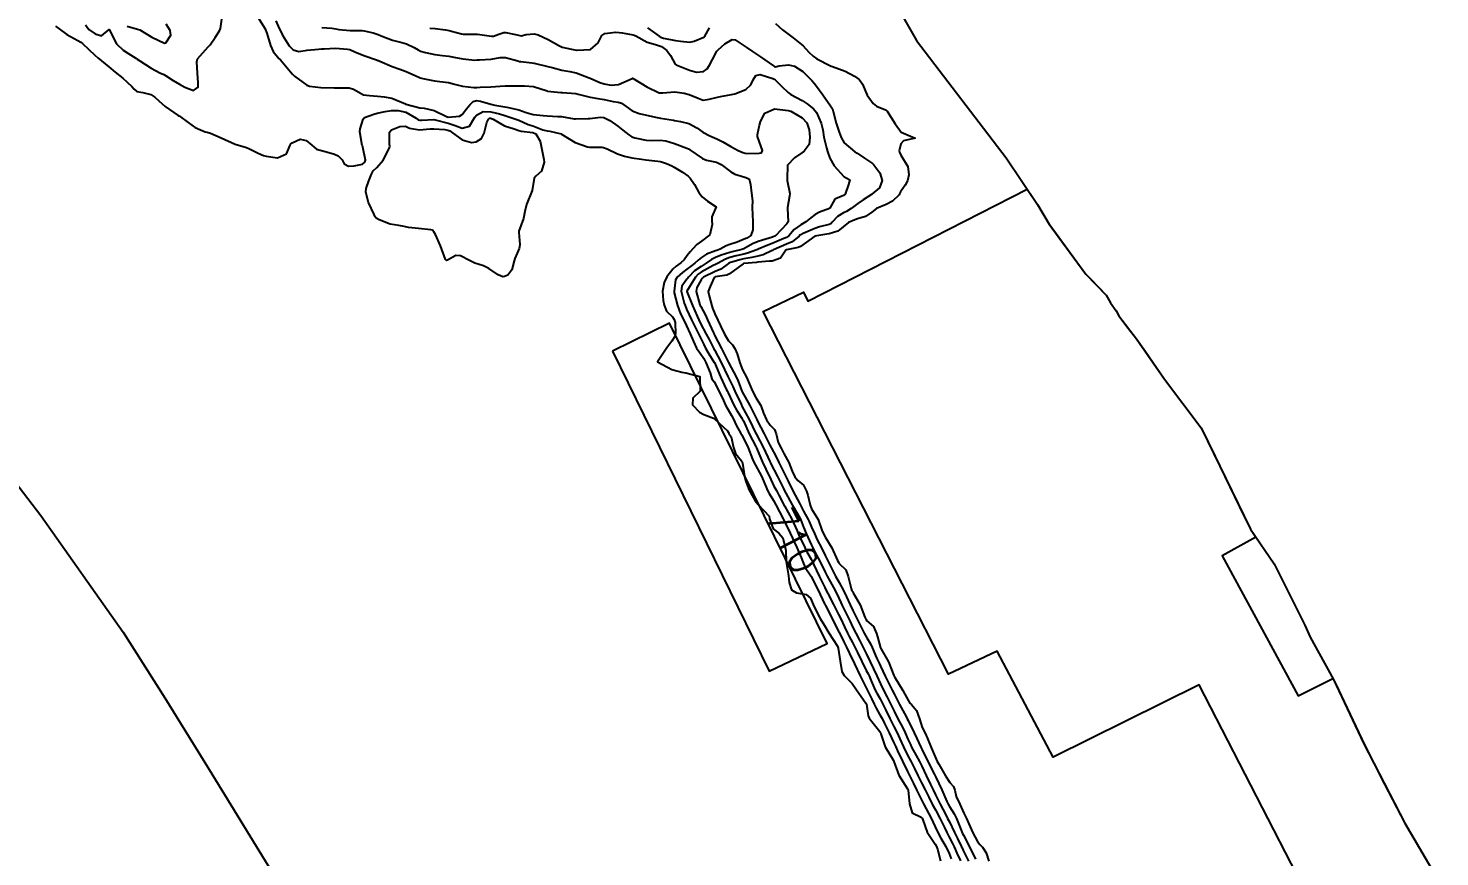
# Model space of a CAD drawing. Header units: metres. Extents: x 298520 to 308411, y 7433745 to 7450750.
# Drawn here: x 307420.9 to 307620.3, y 7435032.6 to 7435149.7 of the extents above; entities that cross this region are included whole.
import ezdxf
from ezdxf.enums import TextEntityAlignment as Align

# ---------------------------------------------------------------- set-up
doc = ezdxf.new("R2010")
doc.units = ezdxf.units.M
doc.header["$LTSCALE"] = 10
for name, color, linetype in [('Area', 45, 'Continuous'), ('Cotas', 45, 'Continuous'), ('Curvas de Nivel 1m', 11, 'Continuous'), ('Curvas de Nivel 5m', 15, 'Continuous'), ('Edificações', 30, 'Continuous'), ('Linha Férrea', 251, 'TRACKS')]:
    doc.layers.add(name, color=color, linetype=linetype)
doc.styles.add('Style-STANDARD', font='STANDARD.shx')
doc.linetypes.add('TRACKS', pattern='A,0.15,[130,ltypeshp.shx,S=0.25,R=0,X=0,Y=0],0.15', length=0.3)

msp = doc.modelspace()

# ---------------------------------------------------------------- linework, layer by layer
at = {"layer": 'Area'}
msp.add_polyline3d([(307543.78, 7435152.55, 705.77), (307546.43, 7435147.91, 705.56), (307559.07, 7435131.33, 705.71), (307563.52, 7435124.75, 714.99), (307565.14, 7435121.97, 714.94), (307565.25, 7435121.86, 714.93), (307570.34, 7435114.89, 714.86), (307571.02, 7435114.19, 714.84), (307573.23, 7435111.94, 714.41), (307573.83, 7435110.84, 714.26), (307574.62, 7435109.71, 714.82), (307575.02, 7435109, 714.75), (307577.5, 7435105.76, 714.86), (307581.47, 7435100.09, 714.95), (307586.61, 7435093.2, 714.94), (307593.59, 7435078.89, 714.91), (307596.92, 7435073.97, 705.71), (307601.29, 7435065.33, 705.72), (307602.03, 7435063.64, 705.57), (307605.33, 7435057.64, 715), (307609.55, 7435048.66, 714.94), (307615.38, 7435037.33, 715.03), (307620.33, 7435028.94, 714.99)], dxfattribs=at)
at = {"layer": 'Curvas de Nivel 1m', "flags": 128}
for points, elevation in [([(307424.81, 7435149.96), (307425.32, 7435149.55), (307426.39, 7435148.78), (307427.95, 7435147.94), (307428.38, 7435147.7), (307428.61, 7435147.51), (307429.51, 7435146.63), (307430.36, 7435145.86), (307430.8, 7435145.48), (307432.33, 7435144.18), (307433.24, 7435143.45), (307434.31, 7435142.59), (307434.93, 7435142.05), (307435.56, 7435141.42), (307435.9, 7435141.02), (307436.3, 7435140.72), (307437.14, 7435140.56), (307438.29, 7435140.3), (307438.84, 7435139.93), (307439.38, 7435139.37), (307440.27, 7435138.58), (307442.13, 7435137.34), (307442.2, 7435137.29), (307442.25, 7435137.26), (307442.45, 7435137.14), (307444.24, 7435135.8), (307444.55, 7435135.62), (307445.29, 7435135.3), (307445.96, 7435135.02), (307446.23, 7435134.95), (307446.68, 7435134.83), (307448.22, 7435134.17), (307450.2, 7435133.25), (307451.79, 7435132.82), (307452.2, 7435132.62), (307453.42, 7435131.98), (307454.19, 7435131.69), (307454.56, 7435131.57), (307456.18, 7435131.36), (307457.43, 7435131.91), (307457.94, 7435133.15), (307458.04, 7435133.32), (307458.21, 7435133.44), (307459.37, 7435133.98), (307460.21, 7435133.78), (307461.02, 7435133.12), (307461.67, 7435132.58), (307462.2, 7435132.41), (307463.09, 7435132.2), (307464.19, 7435131.85), (307464.74, 7435131.62), (307465.29, 7435131.06), (307465.59, 7435130.47), (307466.17, 7435130.14), (307466.99, 7435130.23), (307468.18, 7435130.45), (307468.5, 7435130.71), (307468.61, 7435131.03), (307468.2, 7435132.86), (307468.15, 7435133.03), (307468.14, 7435133.09), (307467.8, 7435135.03), (307467.82, 7435135.45), (307468.25, 7435136.78), (307468.34, 7435136.94), (307468.46, 7435137.03), (307469.76, 7435137.52), (307470.26, 7435137.66), (307471.37, 7435137.89), (307472.27, 7435138.02), (307473.19, 7435138.05), (307474.27, 7435137.77), (307475.74, 7435136.94), (307476.04, 7435136.72), (307476.25, 7435136.67), (307476.5, 7435136.68), (307478.25, 7435136.76), (307478.43, 7435136.73), (307480.25, 7435136.22), (307481.26, 7435135.89), (307482.24, 7435135.51), (307483.29, 7435135.8), (307483.89, 7435136.84), (307484.02, 7435137.08), (307484.26, 7435137.35), (307485.2, 7435137.89), (307486.27, 7435137.86), (307487.51, 7435137.55), (307488.26, 7435137.34), (307489.95, 7435136.77), (307490.25, 7435136.64), (307491.57, 7435136.07), (307492.24, 7435135.84), (307493.66, 7435135.3), (307494.24, 7435135.15), (307494.63, 7435135.11), (307496.23, 7435134.71), (307496.27, 7435134.69), (307498.22, 7435133.49), (307499.96, 7435132.89), (307500.21, 7435132.87), (307501.97, 7435132.86), (307502.21, 7435132.82), (307502.74, 7435132.61), (307504.2, 7435131.92), (307505.17, 7435131.56), (307506.19, 7435131.36), (307507.58, 7435131.17), (307508.19, 7435131.08), (307509.87, 7435130.85), (307510.19, 7435130.81), (307510.42, 7435130.76), (307511.12, 7435130.52), (307511.87, 7435130.19), (307512.18, 7435130.02), (307513.35, 7435129.31), (307514.17, 7435128.76), (307514.47, 7435128.48), (307515.05, 7435127.57), (307515.65, 7435126.46), (307516.13, 7435125.81), (307516.89, 7435125.21), (307518.11, 7435124.43), (307517.51, 7435123.02), (307517.51, 7435122.44), (307517.55, 7435121.91), (307517.21, 7435120.44), (307516.05, 7435119.57), (307515.39, 7435119.12), (307514.84, 7435118.47), (307514.46, 7435118.05), (307514.03, 7435117.55), (307513.58, 7435116.92), (307513.15, 7435116.49), (307512.49, 7435116.02), (307512, 7435115.63), (307511.13, 7435114.51), (307510.76, 7435113.74), (307510.53, 7435112.52), (307510.63, 7435111.2), (307510.77, 7435110.52), (307511.1, 7435109.68), (307511.93, 7435108.9), (307512.21, 7435108.5), (307512.35, 7435108.06), (307512.37, 7435106.5), (307512.3, 7435106.08), (307511.88, 7435105.42), (307511.17, 7435104.51), (307509.85, 7435102.53), (307511.84, 7435101.42), (307513.25, 7435101.07), (307513.83, 7435100.95), (307515.82, 7435100.46), (307515.84, 7435098.49), (307515.85, 7435098.46), (307515.88, 7435098.38), (307515.8, 7435098.31), (307514.84, 7435097.41), (307514.8, 7435096.47), (307515.76, 7435095.39), (307516.4, 7435095.09), (307517.75, 7435094.58), (307517.95, 7435094.43), (307519.74, 7435092.78), (307519.85, 7435092.52), (307519.91, 7435092.41), (307520.22, 7435091.91), (307520.59, 7435090.4), (307520.85, 7435089.55), (307521.68, 7435088.55), (307521.78, 7435088.38), (307521.85, 7435088.21), (307522.14, 7435086.38), (307522.28, 7435085.74), (307522.77, 7435084.37), (307523.62, 7435082.87), (307524.05, 7435082.36), (307525.59, 7435080.73), (307525.67, 7435080.34), (307526.18, 7435078.94), (307526.99, 7435078.32), (307527.55, 7435077.66), (307527.88, 7435076.31), (307527.97, 7435075.86), (307528.03, 7435074.3), (307528.09, 7435073.72), (307528.35, 7435072.3), (307528.44, 7435071.34), (307528.74, 7435070.3), (307529.46, 7435069.91), (307530.85, 7435069.66), (307531.45, 7435069.13), (307531.84, 7435068.26), (307532.13, 7435067.55), (307532.79, 7435066.25), (307533.4, 7435065.29), (307534.04, 7435064.23), (307535.27, 7435062.33), (307535.33, 7435062.22), (307535.37, 7435062.08), (307535.64, 7435060.22), (307535.87, 7435058.76), (307536.2, 7435058.21), (307537.31, 7435057.08), (307537.93, 7435056.18), (307539.27, 7435054.3), (307539.33, 7435054.22), (307539.34, 7435054.17), (307539.6, 7435052.51), (307539.75, 7435052.16), (307541.23, 7435050.32), (307541.33, 7435050.14), (307541.4, 7435049.96), (307542.01, 7435048.13), (307543.17, 7435046.18), (307543.21, 7435046.12), (307543.24, 7435046.06), (307543.92, 7435044.11), (307545.13, 7435042.21), (307545.17, 7435042.14), (307545.19, 7435042.1), (307545.23, 7435042), (307545.43, 7435040.1), (307545.81, 7435038.81), (307547.08, 7435038.21), (307547.23, 7435038.07), (307547.32, 7435037.83), (307547.92, 7435036.06), (307549.04, 7435034.37), (307549.24, 7435034.05), (307549.38, 7435033.69), (307549.83, 7435032.04)], 711), ([(307434.94, 7435149.96), (307436.4, 7435149.54), (307436.69, 7435149.41), (307438.39, 7435148.38), (307440.2, 7435147.54), (307440.38, 7435147.58), (307441.07, 7435148.68), (307441.02, 7435149.35), (307440.41, 7435150.22)], 709), ([(307455.94, 7435150.7), (307456.41, 7435149.6), (307456.62, 7435149.17), (307456.88, 7435148.68), (307457.79, 7435147.16), (307458.37, 7435146.59), (307459.15, 7435146.36), (307460.37, 7435146.54), (307461.97, 7435146.71), (307462.37, 7435146.72), (307462.73, 7435146.74), (307464.37, 7435146.82), (307466.03, 7435146.71), (307466.37, 7435146.63), (307467.09, 7435146.31), (307468.36, 7435145.8), (307470.16, 7435145.2), (307470.35, 7435145.11), (307470.42, 7435145.08), (307470.6, 7435145.01), (307472.34, 7435144.26), (307473.44, 7435143.86), (307474.33, 7435143.55), (307475.72, 7435142.94), (307476.13, 7435142.74), (307476.32, 7435142.66), (307476.68, 7435142.56), (307478.32, 7435142.2), (307479.08, 7435142.14), (307480.31, 7435141.99), (307481.17, 7435141.74), (307482.31, 7435141.45), (307483.87, 7435141.28), (307484.31, 7435141.28), (307484.79, 7435141.31), (307486.31, 7435141.39), (307487.63, 7435141.48), (307488.31, 7435141.52), (307489.56, 7435141.53), (307490.31, 7435141.5), (307491.06, 7435141.51), (307492.31, 7435141.42), (307494.24, 7435140.79), (307494.3, 7435140.76), (307494.34, 7435140.75), (307494.78, 7435140.71), (307496.2, 7435140.59), (307496.3, 7435140.59), (307496.4, 7435140.59), (307498.3, 7435140.41), (307498.61, 7435140.35), (307500.3, 7435139.93), (307501.39, 7435139.73), (307502.29, 7435139.6), (307503.58, 7435139.32), (307504.29, 7435139.19), (307504.76, 7435139.06), (307505.42, 7435138.58), (307506.27, 7435137.96), (307507.24, 7435137.59), (307508.27, 7435137.37), (307509.78, 7435137.02), (307510.26, 7435136.93), (307512.11, 7435136.65), (307512.25, 7435136.63), (307513.1, 7435136.49), (307514.25, 7435136.2), (307515.38, 7435135.6), (307516.24, 7435134.98), (307517.22, 7435134.44), (307518.23, 7435134.01), (307519.05, 7435133.59), (307520.21, 7435132.93), (307521.24, 7435132.39), (307521.9, 7435132.08), (307522.2, 7435131.99), (307522.6, 7435131.97), (307524.2, 7435131.98), (307524.52, 7435132.04), (307524.65, 7435132.36), (307524.22, 7435133.56), (307523.97, 7435134.36), (307523.96, 7435134.64), (307524.25, 7435135.94), (307524.32, 7435136.29), (307524.33, 7435136.36), (307524.99, 7435137.63), (307526.28, 7435138.23), (307526.38, 7435138.24), (307528.28, 7435138.04), (307528.66, 7435137.92), (307530.26, 7435136.98), (307530.93, 7435136.28), (307531.26, 7435135.29), (307531.36, 7435134.27), (307531.27, 7435133.22), (307530.57, 7435132.28), (307530.2, 7435132.04), (307529.17, 7435131.32), (307528.18, 7435130.31), (307528.14, 7435128.31), (307528.16, 7435128.12), (307528.52, 7435126.31), (307528.5, 7435125.93), (307528.19, 7435124.31), (307528.19, 7435124.23), (307528.3, 7435122.31), (307528.22, 7435122.17), (307528.08, 7435122.02), (307526.5, 7435120.33), (307526.06, 7435120.11), (307524.68, 7435119.73), (307524.05, 7435119.52), (307523.25, 7435119.17), (307522.04, 7435118.49), (307521.76, 7435118.38), (307520.38, 7435118.06), (307520.04, 7435117.97), (307518.85, 7435117.61), (307518.03, 7435117.28), (307517.46, 7435117), (307516.71, 7435116.45), (307516.01, 7435116.01), (307515.07, 7435115.4), (307514.19, 7435114.48), (307514.11, 7435114.36), (307513.99, 7435114.19), (307513.25, 7435113.21), (307513.17, 7435112.49), (307513.6, 7435110.83), (307513.72, 7435110.48), (307513.94, 7435109.96), (307514.63, 7435108.47), (307515.34, 7435107.03), (307515.62, 7435106.46), (307515.89, 7435105.92), (307516.37, 7435104.95), (307516.63, 7435104.45), (307517.09, 7435103.67), (307517.85, 7435102.45), (307517.86, 7435102.43), (307517.87, 7435102.41), (307518.72, 7435100.42), (307519.55, 7435098.67), (307519.68, 7435098.41), (307519.8, 7435098.15), (307520.63, 7435096.4), (307521.03, 7435095.66), (307521.75, 7435094.57), (307521.86, 7435094.38), (307521.96, 7435094.17), (307522.77, 7435092.37), (307523.71, 7435090.57), (307523.82, 7435090.36), (307523.91, 7435090.14), (307524.67, 7435088.35), (307525.63, 7435086.36), (307525.64, 7435086.34), (307525.65, 7435086.32), (307526.29, 7435084.98), (307526.62, 7435084.33), (307526.97, 7435083.67), (307527.61, 7435082.4), (307527.66, 7435082.31), (307527.75, 7435082.17), (307528.8, 7435080.3), (307529.57, 7435078.64), (307529.66, 7435078.38), (307529.7, 7435078.29), (307529.82, 7435078.03), (307530.63, 7435076.27), (307530.92, 7435075.67), (307531.52, 7435074.64), (307531.72, 7435074.26), (307531.93, 7435073.84), (307532.67, 7435072.25), (307533.47, 7435070.63), (307533.67, 7435070.24), (307533.89, 7435069.81), (307534.69, 7435068.23), (307535.42, 7435066.82), (307535.72, 7435066.22), (307536.27, 7435065.07), (307536.69, 7435064.2), (307536.92, 7435063.73), (307537.38, 7435062.88), (307537.73, 7435062.19), (307538.07, 7435061.47), (307538.69, 7435060.18), (307539.33, 7435058.93), (307539.59, 7435058.43), (307539.71, 7435058.16), (307540.01, 7435057.46), (307540.59, 7435056.15), (307540.83, 7435055.69), (307541.28, 7435054.89), (307541.68, 7435054.14), (307542.07, 7435053.33), (307542.64, 7435052.13), (307543.24, 7435051), (307543.69, 7435050.12), (307544.07, 7435049.26), (307544.56, 7435048.11), (307545.18, 7435046.86), (307545.6, 7435046.09), (307546.14, 7435045.06), (307546.6, 7435044.08), (307546.78, 7435043.71), (307547.14, 7435043.04), (307547.65, 7435042.06), (307548.17, 7435041.01), (307548.64, 7435040.05), (307549.09, 7435039.22), (307549.73, 7435038.04), (307550.36, 7435036.74), (307550.7, 7435036.03), (307551.05, 7435035.37), (307551.5, 7435034.49), (307551.72, 7435034.02), (307552.11, 7435033.1), (307552.61, 7435032.01)], 709), ([(307462.41, 7435149.75), (307463.85, 7435149.64), (307464.41, 7435149.55), (307464.82, 7435149.49), (307466.41, 7435149.33), (307468.13, 7435149.31), (307468.41, 7435149.29), (307469.68, 7435149.02), (307470.4, 7435148.77), (307470.81, 7435148.59), (307472.39, 7435147.98), (307473.7, 7435147.65), (307474.38, 7435147.44), (307475.48, 7435146.94), (307476.04, 7435146.6), (307476.37, 7435146.42), (307477.07, 7435146.22), (307478.36, 7435145.94), (307479.48, 7435145.78), (307480.36, 7435145.69), (307481.05, 7435145.57), (307482.36, 7435145.34), (307484.04, 7435145.16), (307484.36, 7435145.17), (307484.7, 7435145.18), (307486.36, 7435145.3), (307487.63, 7435145.53), (307488.36, 7435145.5), (307490.09, 7435145.04), (307490.35, 7435144.97), (307490.52, 7435144.94), (307492.07, 7435144.74), (307492.35, 7435144.71), (307492.39, 7435144.7), (307494.35, 7435144.26), (307494.96, 7435144.1), (307496.34, 7435143.74), (307497.46, 7435143.56), (307498.33, 7435143.35), (307500.16, 7435142.65), (307500.32, 7435142.58), (307501.68, 7435142), (307502.31, 7435141.8), (307503.31, 7435141.61), (307504.31, 7435141.7), (307506.25, 7435142.57), (307506.3, 7435142.6), (307506.32, 7435142.6), (307506.38, 7435142.57), (307508.31, 7435141.36), (307510.09, 7435140.53), (307510.3, 7435140.5), (307510.6, 7435140.53), (307512.3, 7435140.67), (307513.58, 7435140.49), (307514.3, 7435140.28), (307515.6, 7435139.76), (307516.29, 7435139.51), (307517.12, 7435139.62), (307518.3, 7435139.93), (307518.73, 7435140), (307520.3, 7435140.3), (307520.74, 7435140.4), (307522.31, 7435140.99), (307523.03, 7435141.66), (307523.36, 7435142.37), (307523.72, 7435142.97), (307524.33, 7435143.11), (307526.12, 7435142.54), (307526.32, 7435142.44), (307526.47, 7435142.34), (307527.39, 7435141.4), (307528.31, 7435140.57), (307528.69, 7435140.31), (307530.29, 7435139.42), (307530.98, 7435138.97), (307531.85, 7435138.27), (307532.27, 7435137.73), (307532.96, 7435136.25), (307533.2, 7435135.3), (307533.35, 7435134.25), (307533.71, 7435132.74), (307533.86, 7435132.24), (307534.19, 7435131.29), (307534.79, 7435130.23), (307536.17, 7435128.71), (307536.47, 7435128.52), (307537.02, 7435128.21), (307536.82, 7435127.55), (307536.35, 7435126.22), (307536.13, 7435126.03), (307534.87, 7435125.49), (307534.18, 7435124.24), (307534.15, 7435124.2), (307534.11, 7435124.18), (307532.71, 7435123.65), (307532.1, 7435123.34), (307531.48, 7435122.88), (307530.77, 7435122.28), (307530.08, 7435121.86), (307529.16, 7435121.21), (307528.37, 7435120.31), (307528.21, 7435120.16), (307528.06, 7435120.1), (307527.68, 7435119.94), (307526.05, 7435119.24), (307525.41, 7435118.99), (307524.04, 7435118.44), (307523.99, 7435118.41), (307523.88, 7435118.36), (307522.56, 7435117.85), (307522.03, 7435117.73), (307520.93, 7435117.49), (307520.03, 7435117.24), (307519.42, 7435117.02), (307518.32, 7435116.43), (307518.13, 7435116.32), (307518.01, 7435116.26), (307517.68, 7435116.11), (307516, 7435115.18), (307515.57, 7435114.9), (307515.19, 7435114.47), (307514.74, 7435113.71), (307513.96, 7435112.5), (307513.96, 7435112.46), (307514.79, 7435110.47), (307515.44, 7435108.96), (307515.66, 7435108.46), (307515.92, 7435107.96), (307516.71, 7435106.45), (307517.11, 7435105.67), (307517.74, 7435104.43), (307517.79, 7435104.35), (307517.87, 7435104.21), (307518.82, 7435102.42), (307519.78, 7435100.45), (307519.8, 7435100.41), (307519.82, 7435100.37), (307520.46, 7435099.05), (307520.76, 7435098.4), (307521.64, 7435096.52), (307521.71, 7435096.38), (307521.73, 7435096.34), (307521.77, 7435096.27), (307522.79, 7435094.37), (307523.73, 7435092.38), (307523.74, 7435092.36), (307523.76, 7435092.34), (307524.8, 7435090.35), (307525.68, 7435088.46), (307525.72, 7435088.38), (307525.74, 7435088.34), (307525.81, 7435088.21), (307526.79, 7435086.32), (307527.07, 7435085.74), (307527.64, 7435084.62), (307527.78, 7435084.31), (307527.95, 7435083.99), (307528.84, 7435082.3), (307529.59, 7435081.05), (307530.01, 7435080.28), (307530.47, 7435079.17), (307530.83, 7435078.27), (307531.54, 7435076.73), (307531.77, 7435076.26), (307532.03, 7435075.75), (307532.81, 7435074.25), (307533.5, 7435072.83), (307533.81, 7435072.24), (307534.22, 7435071.5), (307534.91, 7435070.23), (307535.45, 7435069.13), (307535.73, 7435068.5), (307535.87, 7435068.21), (307536.3, 7435067.34), (307536.87, 7435066.2), (307537.05, 7435065.83), (307537.4, 7435065.1), (307537.86, 7435064.19), (307538.38, 7435063.19), (307538.9, 7435062.17), (307539.36, 7435061.21), (307539.87, 7435060.16), (307540.35, 7435059.17), (307540.81, 7435058.15), (307541.31, 7435057.04), (307541.75, 7435056.14), (307542.26, 7435055.15), (307542.8, 7435054.12), (307543.26, 7435053.18), (307543.8, 7435052.11), (307544.42, 7435050.92), (307544.83, 7435050.1), (307545.21, 7435049.23), (307545.55, 7435048.44), (307545.72, 7435048.09), (307546.37, 7435046.9), (307546.84, 7435046.08), (307546.95, 7435045.85), (307547.17, 7435045.4), (307547.8, 7435044.06), (307548.4, 7435042.8), (307548.77, 7435042.05), (307549.12, 7435041.35), (307549.78, 7435040.04), (307550.52, 7435038.61), (307550.82, 7435038.03), (307551.08, 7435037.52), (307551.8, 7435036.02), (307552.22, 7435035.18), (307552.79, 7435034), (307552.87, 7435033.84), (307553.03, 7435033.48), (307553.76, 7435031.99)], 708), ([(307477.67, 7435149.66), (307478.41, 7435149.62), (307479.9, 7435149.41), (307480.41, 7435149.31), (307480.75, 7435149.23), (307482.16, 7435148.86), (307482.4, 7435148.8), (307482.47, 7435148.8), (307484.4, 7435148.81), (307484.43, 7435148.81), (307486.4, 7435148.54), (307486.66, 7435148.54), (307487.4, 7435148.8), (307488.15, 7435149.05), (307488.41, 7435149.05), (307489.76, 7435148.78), (307490.4, 7435148.61), (307490.58, 7435148.59), (307491.3, 7435148.76), (307492.4, 7435148.88), (307493, 7435148.73), (307494.39, 7435148.05), (307495.88, 7435147.2), (307496.38, 7435146.97), (307497.69, 7435146.68), (307498.37, 7435146.56), (307498.49, 7435146.55), (307500.37, 7435146.65), (307501.45, 7435147.57), (307501.96, 7435148.63), (307502.41, 7435148.89), (307503.92, 7435149.09), (307504.41, 7435149.07), (307504.83, 7435149.02), (307506.4, 7435148.72), (307506.76, 7435148.57), (307508.39, 7435147.69), (307509.55, 7435147.37), (307510.38, 7435147.06), (307511.16, 7435146.52), (307511.65, 7435145.8), (307512.35, 7435144.59), (307512.47, 7435144.5), (307514.34, 7435143.73), (307515.35, 7435143.45), (307516.34, 7435143.53), (307516.87, 7435143.92), (307517.2, 7435144.44), (307517.59, 7435145.21), (307518.23, 7435146.43), (307518.29, 7435146.51), (307518.38, 7435146.59), (307519.35, 7435147.46), (307520.4, 7435148.04), (307520.8, 7435148), (307522.38, 7435146.96), (307523.23, 7435146.37), (307524.37, 7435145.62), (307526.23, 7435144.34), (307526.35, 7435144.26), (307526.48, 7435144.21), (307527.03, 7435144.33), (307528.35, 7435144.48), (307529.17, 7435144.3), (307530.34, 7435143.56), (307531.65, 7435142.27), (307531.96, 7435141.91), (307532.31, 7435141.47), (307533.21, 7435140.25), (307534.29, 7435138.71), (307534.55, 7435138.24), (307534.65, 7435137.87), (307535.05, 7435136.23), (307535.48, 7435134.99), (307535.78, 7435134.22), (307536.22, 7435133.47), (307537.72, 7435132.2), (307538.02, 7435132.01), (307538.2, 7435131.89), (307539.07, 7435131.3), (307540.19, 7435130.53), (307540.37, 7435130.35), (307540.52, 7435130.16), (307541.26, 7435129.24), (307541.58, 7435128.15), (307541.18, 7435127.12), (307540.13, 7435126.23), (307540.1, 7435126.21), (307540.05, 7435126.17), (307538.89, 7435125.41), (307538.12, 7435124.9), (307537.2, 7435124.2), (307536.55, 7435123.77), (307536.1, 7435123.55), (307535.26, 7435123.06), (307534.51, 7435122.24), (307534.3, 7435122.02), (307534.08, 7435121.92), (307532.73, 7435121.6), (307532.07, 7435121.38), (307530.42, 7435120.64), (307530.06, 7435120.47), (307529.96, 7435120.4), (307529.86, 7435120.29), (307528.87, 7435119.49), (307528.05, 7435119.13), (307526.22, 7435118.34), (307526.11, 7435118.27), (307526.04, 7435118.23), (307524.75, 7435117.64), (307524.03, 7435117.44), (307523.16, 7435117.24), (307522.02, 7435117.06), (307521.47, 7435116.94), (307520.01, 7435116.49), (307519.96, 7435116.46), (307519.87, 7435116.41), (307518.79, 7435115.63), (307518, 7435115.29), (307516.31, 7435114.46), (307516.13, 7435114.31), (307515.99, 7435114.09), (307515.39, 7435113.04), (307515.28, 7435112.47), (307515.83, 7435110.58), (307515.88, 7435110.46), (307515.94, 7435110.33), (307516.6, 7435109.12), (307516.91, 7435108.45), (307517.73, 7435106.6), (307517.82, 7435106.43), (307517.84, 7435106.38), (307517.89, 7435106.29), (307518.89, 7435104.42), (307519.85, 7435102.41), (307520.95, 7435100.39), (307521.23, 7435099.8), (307521.77, 7435098.38), (307521.8, 7435098.3), (307522.86, 7435096.37), (307523.76, 7435094.57), (307523.86, 7435094.36), (307523.97, 7435094.14), (307524.89, 7435092.35), (307525.71, 7435090.75), (307525.94, 7435090.34), (307526.56, 7435089.19), (307526.97, 7435088.32), (307527.66, 7435086.91), (307527.97, 7435086.31), (307528.31, 7435085.64), (307528.97, 7435084.3), (307529.62, 7435083.07), (307529.9, 7435082.57), (307530.02, 7435082.28), (307530.45, 7435081.43), (307531.11, 7435080.27), (307531.26, 7435079.95), (307531.57, 7435079.18), (307531.99, 7435078.26), (307532.41, 7435077.39), (307532.98, 7435076.25), (307533.52, 7435075.18), (307534, 7435074.24), (307534.48, 7435073.26), (307535, 7435072.22), (307535.48, 7435071.37), (307536.11, 7435070.21), (307536.55, 7435069.3), (307537.05, 7435068.2), (307537.43, 7435067.41), (307538.04, 7435066.18), (307538.64, 7435064.94), (307539.02, 7435064.17), (307539.39, 7435063.55), (307539.92, 7435062.7), (307540.17, 7435062.16), (307540.78, 7435060.72), (307541.06, 7435060.14), (307541.15, 7435059.95), (307541.34, 7435059.53), (307541.99, 7435058.13), (307542.64, 7435056.78), (307542.97, 7435056.12), (307543.29, 7435055.53), (307544.04, 7435054.11), (307544.95, 7435052.41), (307545.11, 7435052.1), (307545.25, 7435051.83), (307546.11, 7435050.09), (307546.46, 7435049.32), (307547.02, 7435048.07), (307547.2, 7435047.71), (307548.04, 7435046.06), (307548.97, 7435044.23), (307549.07, 7435044.05), (307549.15, 7435043.87), (307550.01, 7435042.04), (307550.72, 7435040.42), (307550.9, 7435040.03), (307551.1, 7435039.7), (307551.75, 7435038.68), (307552.05, 7435038.02), (307552.71, 7435036.35), (307552.87, 7435036), (307552.93, 7435035.88), (307553.05, 7435035.66), (307553.92, 7435033.99), (307554.73, 7435032.26)], 707), ([(307508.41, 7435149.7), (307510.07, 7435148.53), (307510.4, 7435148.33), (307510.7, 7435148.23), (307512.39, 7435147.92), (307513.09, 7435147.8), (307514.39, 7435147.7), (307515.03, 7435147.84), (307516.4, 7435148.39), (307516.44, 7435148.41), (307516.47, 7435148.45), (307517.17, 7435149.69)], 706), ([(307526.48, 7435150.34), (307527.49, 7435149.4), (307528.41, 7435148.72), (307529, 7435148.3), (307530.39, 7435147.16), (307531.22, 7435146.28), (307531.8, 7435145.7), (307532.36, 7435145.32), (307534.27, 7435144.33), (307534.35, 7435144.29), (307534.57, 7435144.24), (307536.34, 7435143.58), (307537.66, 7435142.87), (307538.33, 7435142.41), (307538.53, 7435142.19), (307538.77, 7435141.73), (307539.47, 7435140.18), (307540.29, 7435139.01), (307540.78, 7435138.65), (307542.02, 7435138.14), (307542.28, 7435137.93), (307543.42, 7435136.13), (307544.24, 7435134.95), (307546.23, 7435134.1), (307544.59, 7435133.75), (307544.22, 7435133.33), (307543.98, 7435132.35), (307544.01, 7435132.12), (307544.2, 7435131.74), (307545.21, 7435130.11), (307545.32, 7435128.96), (307545.14, 7435128.11), (307544.8, 7435127.46), (307544.14, 7435126.55), (307544.02, 7435126.24), (307543.96, 7435126.12), (307543.05, 7435125.2), (307542.12, 7435124.75), (307540.79, 7435124.16), (307540.11, 7435123.65), (307539.22, 7435123.05), (307538.09, 7435122.7), (307537.7, 7435122.58), (307536.83, 7435122.21), (307536.08, 7435121.6), (307535.33, 7435120.96), (307534.07, 7435120.62), (307533.74, 7435120.57), (307532.06, 7435120.27), (307532.04, 7435120.26), (307530.05, 7435118.81), (307529.69, 7435118.65), (307528.04, 7435118.34), (307527.98, 7435118.31), (307527.19, 7435117.16), (307526.02, 7435116.76), (307525.64, 7435116.72), (307524.02, 7435116.58), (307523.82, 7435116.56), (307522.01, 7435116.41), (307521.99, 7435116.41), (307521.93, 7435116.38), (307520, 7435114.94), (307519.63, 7435114.78), (307517.99, 7435114.52), (307517.83, 7435114.43), (307517.27, 7435113.15), (307516.98, 7435112.44), (307517.17, 7435111.66), (307517.5, 7435110.44), (307517.59, 7435110.09), (307517.93, 7435109.3), (307518.36, 7435108.43), (307518.71, 7435107.62), (307519.29, 7435106.42), (307519.88, 7435105.51), (307520.42, 7435104.94), (307520.78, 7435104.4), (307521.11, 7435103.64), (307521.46, 7435102.39), (307521.84, 7435101.41), (307522.42, 7435100.37), (307522.82, 7435099.36), (307523.25, 7435098.37), (307523.79, 7435097.41), (307524.41, 7435096.35), (307524.83, 7435095.28), (307525.23, 7435094.35), (307525.75, 7435093.56), (307526.35, 7435092.94), (307526.58, 7435092.33), (307526.9, 7435091.14), (307527.32, 7435090.32), (307527.45, 7435090.06), (307527.7, 7435089.57), (307528.4, 7435088.3), (307528.87, 7435087.09), (307529.22, 7435086.29), (307529.65, 7435085.74), (307530.45, 7435085.09), (307530.89, 7435084.27), (307531.05, 7435083.69), (307531.38, 7435082.26), (307531.61, 7435081.74), (307532.53, 7435080.25), (307533.07, 7435078.74), (307533.26, 7435078.24), (307533.56, 7435077.72), (307534.47, 7435076.23), (307535.28, 7435074.46), (307535.38, 7435074.22), (307535.51, 7435074.04), (307536.43, 7435073.13), (307536.75, 7435072.2), (307537.17, 7435070.5), (307537.3, 7435070.19), (307537.36, 7435070.09), (307537.46, 7435069.9), (307538.46, 7435068.18), (307539.12, 7435066.47), (307539.24, 7435066.17), (307539.41, 7435065.95), (307540.35, 7435065.11), (307540.78, 7435064.15), (307540.92, 7435063.68), (307541.33, 7435062.14), (307541.37, 7435062.03), (307542.48, 7435060.13), (307543.24, 7435058.21), (307543.27, 7435058.12), (307543.32, 7435058.03), (307544.51, 7435056.11), (307545.28, 7435054.62), (307545.47, 7435054.3), (307545.72, 7435054.09), (307546.43, 7435053.25), (307546.82, 7435052.08), (307547.23, 7435050.86), (307547.65, 7435050.07), (307547.99, 7435049.29), (307548.5, 7435048.06), (307549.18, 7435046.39), (307549.32, 7435046.05), (307549.55, 7435045.67), (307550.52, 7435044.04), (307551.14, 7435043.09), (307551.63, 7435042.51), (307551.83, 7435042.02), (307552.02, 7435041.11), (307552.53, 7435040.01), (307552.72, 7435039.62), (307553.09, 7435038.77), (307553.47, 7435038), (307553.8, 7435037.27), (307554.39, 7435035.99), (307555.04, 7435034.77), (307555.38, 7435034.32), (307555.72, 7435033.97), (307556.24, 7435033.18), (307556.62, 7435031.96)], 706)]:
    msp.add_lwpolyline(points, dxfattribs=dict(at, elevation=elevation))
at = {"layer": 'Curvas de Nivel 1m', "elevation": 712, "flags": 128}
msp.add_lwpolyline([(307488.24, 7435135.87), (307489.6, 7435135.42), (307490.24, 7435135.18), (307490.57, 7435135.1), (307492.23, 7435134.93), (307492.66, 7435134.74), (307493.24, 7435133.71), (307493.44, 7435132.73), (307493.79, 7435131.12), (307493.84, 7435130.72), (307493.45, 7435129.45), (307492.66, 7435128.74), (307492.43, 7435128.47), (307492.13, 7435126.74), (307491.34, 7435124.75), (307491.09, 7435123.76), (307490.89, 7435122.76), (307490.27, 7435120.98), (307490.23, 7435120.77), (307490.38, 7435119.1), (307490.36, 7435118.77), (307490.29, 7435118.51), (307490.03, 7435117.88), (307489.68, 7435117.12), (307489.59, 7435116.77), (307489.27, 7435115.5), (307488.68, 7435114.78), (307488.22, 7435114.56), (307487.99, 7435114.55), (307487.32, 7435114.8), (307486, 7435115.72), (307485.28, 7435116.09), (307484.01, 7435116.48), (307483.27, 7435116.85), (307482.02, 7435117.49), (307481.37, 7435117.53), (307480.16, 7435116.89), (307480.01, 7435116.85), (307479.96, 7435116.89), (307479.91, 7435116.99), (307479.16, 7435118.9), (307478.46, 7435120.51), (307478.25, 7435120.91), (307478.06, 7435121.1), (307477.82, 7435121.16), (307476.07, 7435121.34), (307474.64, 7435121.52), (307474.07, 7435121.62), (307473.28, 7435121.76), (307472.08, 7435121.99), (307470.51, 7435122.58), (307470.09, 7435122.82), (307469.94, 7435123.01), (307469.79, 7435123.32), (307469.03, 7435125.02), (307468.64, 7435126.51), (307468.69, 7435127.02), (307469.08, 7435128.09), (307469.43, 7435129.02), (307469.69, 7435129.49), (307470.17, 7435129.99), (307471.07, 7435131), (307471.98, 7435132.76), (307472.02, 7435132.98), (307471.98, 7435133.21), (307471.97, 7435134.98), (307472.24, 7435135.28), (307473.44, 7435135.77), (307474.24, 7435135.81), (307474.81, 7435135.52), (307476.24, 7435135.28), (307477.73, 7435135.43), (307478.24, 7435135.45), (307479.8, 7435135.34), (307480.24, 7435135.26), (307480.51, 7435135.16), (307480.88, 7435134.88), (307482.22, 7435133.88), (307483.55, 7435133.51), (307484.21, 7435133.61), (307484.98, 7435134.07), (307485.33, 7435134.82), (307485.75, 7435136.32), (307485.95, 7435136.81), (307486.11, 7435136.95), (307486.26, 7435136.95), (307486.61, 7435136.81)], close=True, dxfattribs=at)
at = {"layer": 'Curvas de Nivel 5m', "elevation": 710, "flags": 128}
for points in [[(307429.04, 7435150.13), (307429.53, 7435149.49), (307430.39, 7435148.84), (307431.28, 7435148.58), (307432.4, 7435149.46), (307433.43, 7435147.45), (307434.36, 7435146.53), (307435.04, 7435146.11), (307436.15, 7435145.41), (307436.35, 7435145.28), (307436.72, 7435145.03), (307438.33, 7435144.02), (307439.53, 7435143.37), (307440.08, 7435143.12), (307440.32, 7435142.98), (307441.41, 7435142.25), (307442.31, 7435141.74), (307443.09, 7435141.33), (307444.3, 7435140.85), (307444.93, 7435141.31), (307444.93, 7435141.93), (307444.87, 7435143.31), (307444.78, 7435144.88), (307444.88, 7435145.31), (307446.37, 7435147.01), (307446.51, 7435147.15), (307446.63, 7435147.29), (307447.34, 7435148.33), (307447.97, 7435149.27), (307448.09, 7435149.59), (307448.36, 7435151.27)], [(307453.4, 7435151.21), (307454.41, 7435149.56), (307454.51, 7435149.3), (307454.55, 7435149.2), (307454.64, 7435148.96), (307455.15, 7435147.19), (307455.53, 7435146.35), (307456.36, 7435145.39), (307456.56, 7435145.17), (307457.99, 7435143.49), (307458.28, 7435143.15), (307458.32, 7435143.1), (307458.56, 7435142.9), (307460.31, 7435141.62), (307460.66, 7435141.47), (307462.3, 7435141.27), (307464.16, 7435141.22), (307464.3, 7435141.23), (307464.46, 7435141.23), (307466.3, 7435141.25), (307466.88, 7435141.04), (307468.3, 7435140.25), (307469.15, 7435140.17), (307470.29, 7435140.05), (307471.24, 7435139.94), (307472.29, 7435139.76), (307474.25, 7435138.96), (307474.28, 7435138.95), (307474.3, 7435138.94), (307476.28, 7435138.41), (307476.86, 7435138.34), (307478.27, 7435138.03), (307479.94, 7435137.21), (307480.26, 7435137.09), (307481.89, 7435137.23), (307482.26, 7435137.47), (307482.87, 7435138.26), (307483.31, 7435138.85), (307483.81, 7435139.32), (307484.29, 7435139.43), (307484.82, 7435139.36), (307486.28, 7435138.94), (307486.84, 7435138.8), (307488.28, 7435138.55), (307488.56, 7435138.5), (307490.27, 7435138.12), (307491.28, 7435137.74), (307492.26, 7435137.44), (307493.67, 7435137.32), (307494.26, 7435137.27), (307495.75, 7435137.2), (307496.26, 7435137.16), (307498.07, 7435136.86), (307498.26, 7435136.84), (307500.02, 7435136.89), (307500.26, 7435136.91), (307501.79, 7435137.1), (307502.26, 7435137.04), (307503.09, 7435136.61), (307504.25, 7435135.81), (307504.92, 7435135.27), (307505.77, 7435134.58), (307506.23, 7435134.29), (307506.63, 7435134.16), (307508.22, 7435133.85), (307508.98, 7435133.78), (307510.22, 7435133.85), (307510.99, 7435133.75), (307512.22, 7435133.35), (307513.99, 7435132.7), (307514.2, 7435132.6), (307514.39, 7435132.48), (307516.19, 7435131.25), (307516.76, 7435131.02), (307518.19, 7435130.72), (307518.81, 7435130.42), (307520.17, 7435129.34), (307520.78, 7435129.01), (307522.17, 7435128.62), (307522.78, 7435128.37), (307522.95, 7435127.57), (307523.12, 7435126.37), (307523.23, 7435125.26), (307523.2, 7435124.37), (307523.24, 7435123.22), (307523.28, 7435122.37), (307523.29, 7435121.15), (307523.02, 7435120.37), (307522.43, 7435120.01), (307522.06, 7435119.85), (307521.08, 7435119.42), (307520.05, 7435119.11), (307519.55, 7435118.92), (307518.68, 7435118.42), (307518.23, 7435118.24), (307518.04, 7435118.19), (307516.75, 7435117.73), (307516.03, 7435117.28), (307515.59, 7435116.89), (307515.12, 7435116.47), (307514.5, 7435115.99), (307514, 7435115.62), (307513.35, 7435115.13), (307512.6, 7435114.49), (307512.39, 7435114.09), (307512.17, 7435112.5), (307512.19, 7435112.27), (307512.64, 7435110.49), (307513.1, 7435109.32), (307513.49, 7435108.48), (307513.91, 7435107.62), (307514.47, 7435106.47), (307514.94, 7435105.41), (307515.36, 7435104.47), (307515.87, 7435103.73), (307516.38, 7435102.98), (307516.66, 7435102.45), (307517.29, 7435100.97), (307517.43, 7435100.44), (307517.52, 7435100.14), (307517.82, 7435099.7), (307518.52, 7435098.42), (307519.15, 7435097.05), (307519.44, 7435096.41), (307519.77, 7435095.85), (307520.31, 7435094.95), (307520.58, 7435094.4), (307520.93, 7435093.58), (307521.62, 7435092.38), (307521.73, 7435092.19), (307522.62, 7435090.37), (307523.27, 7435088.78), (307523.44, 7435088.36), (307523.68, 7435087.92), (307524.51, 7435086.35), (307525.18, 7435084.8), (307525.38, 7435084.34), (307525.63, 7435083.93), (307526.24, 7435082.95), (307526.57, 7435082.33), (307527.58, 7435080.36), (307527.61, 7435080.31), (307527.64, 7435080.26), (307528.59, 7435078.3), (307529.53, 7435076.29), (307530.13, 7435074.89), (307530.37, 7435074.28), (307530.7, 7435073.47), (307531.49, 7435072.31), (307531.53, 7435072.26), (307531.56, 7435072.19), (307532.52, 7435070.25), (307533.44, 7435068.34), (307533.49, 7435068.24), (307533.55, 7435068.13), (307534.51, 7435066.23), (307535.4, 7435064.49), (307535.49, 7435064.31), (307535.53, 7435064.22), (307536.15, 7435062.98), (307536.54, 7435062.2), (307537.35, 7435060.51), (307537.5, 7435060.19), (307537.65, 7435059.88), (307538.45, 7435058.18), (307539.3, 7435056.48), (307539.45, 7435056.17), (307540.08, 7435054.96), (307540.45, 7435054.15), (307540.7, 7435053.58), (307541.26, 7435052.64), (307541.55, 7435052.14), (307541.86, 7435051.52), (307542.55, 7435050.13), (307543.21, 7435048.7), (307543.48, 7435048.12), (307543.72, 7435047.59), (307544.43, 7435046.11), (307545.16, 7435044.67), (307545.35, 7435044.29), (307545.44, 7435044.1), (307545.99, 7435042.94), (307546.43, 7435042.08), (307547.11, 7435040.65), (307547.4, 7435040.07), (307547.8, 7435039.36), (307548.51, 7435038.06), (307549.06, 7435036.81), (307549.41, 7435036.05), (307549.87, 7435035.22), (307550.55, 7435034.03), (307551.02, 7435033.05), (307551.32, 7435032.33)]]:
    msp.add_lwpolyline(points, dxfattribs=at)
at = {"layer": 'Edificações', "elevation": 711.94}
msp.add_lwpolyline([(307612.33, 7435006.4), (307586.36, 7435056.91), (307565.7, 7435046.69), (307557.79, 7435061.65), (307550.94, 7435058.42), (307524.76, 7435109.61), (307530.48, 7435112.34), (307531.06, 7435111.11), (307562.06, 7435126.91), (307563.52, 7435124.75), (307565.14, 7435121.97), (307566.43, 7435120.25), (307570.34, 7435114.89), (307573.23, 7435111.94), (307573.83, 7435110.84), (307574.62, 7435109.71), (307575.02, 7435109), (307576.32, 7435107.29), (307577.5, 7435105.76), (307578.75, 7435103.97), (307581.47, 7435100.09), (307586.61, 7435093.2), (307588.6, 7435089.13), (307592.72, 7435080.68), (307593.59, 7435078.89), (307594.36, 7435077.75), (307589.58, 7435075.13), (307600.31, 7435055.34), (307605.24, 7435057.8), (307605.68, 7435056.89), (307606.38, 7435055.4), (307609.3, 7435049.2), (307611.98, 7435043.94), (307615.38, 7435037.33), (307620.33, 7435028.94)], dxfattribs=at)
at = {"layer": 'Edificações'}
msp.add_lwpolyline([(307503.46, 7435104.02), (307525.63, 7435058.8), (307533.78, 7435062.71), (307511.55, 7435107.99)], close=True, dxfattribs=at)
at = {"layer": 'Linha Férrea', "flags": 128}
msp.add_lwpolyline([(307162.69, 7435272.71), (307227.15, 7435244.73), (307250.02, 7435232.79), (307266.43, 7435223.47), (307283.8, 7435212.72), (307301.07, 7435201.32), (307315.34, 7435190.61), (307341.85, 7435169.52), (307363.4, 7435150.59), (307377.4, 7435135.92), (307391.4, 7435120.53), (307402.71, 7435107.2), (307414.87, 7435091.02), (307422.73, 7435080.8), (307434.34, 7435064.34), (307440.24, 7435055.06), (307446.51, 7435044.94), (307455.3, 7435030.56), (307461.85, 7435018.76)], dxfattribs=at)

# ---------------------------------------------------------------- texts
at = {"layer": 'Cotas', "style": 'Style-STANDARD'}
msp.add_text('710', height=4, rotation=296.8313, dxfattribs=at).set_placement((307528.95, 7435077.31, 710), align=Align.MIDDLE_CENTER)

doc.saveas('drawing.dxf')
